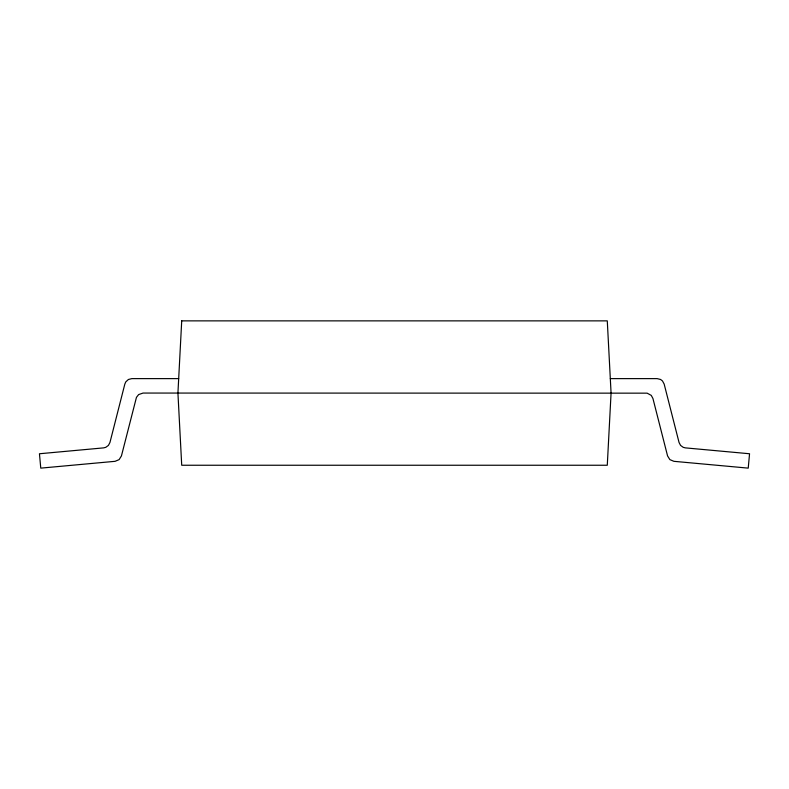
<?xml version="1.0" encoding="UTF-8"?>
<svg xmlns="http://www.w3.org/2000/svg" width="789" height="789" viewBox="0 0 789 789"><rect width="100%" height="100%" fill="white"/><g stroke="black" fill="none" stroke-linecap="round" stroke-linejoin="round"><path stroke-width="1.18" d="M178.689 378.621L131.832 378.621L128.4 379.489L125.796 381.886L124.84 384.056L109.957 442.461L108.438 445.391L105.765 447.333L103.625 447.876L39.45 453.754L40.772 468.133L115.095 461.318L119.129 459.622L121.437 455.914L136.448 397.37L138.627 394.579L143.056 393.06L647.128 393.159L651.25 395.378L652.937 398.494L667.563 455.914L669.871 459.622L673.905 461.318L748.228 468.133L749.55 453.754L685.375 447.876L683.235 447.333L680.562 445.391L679.043 442.461L664.16 384.056L662.474 380.939L660.6 379.489L657.168 378.621L610.311 378.621M181.717 320.867L177.929 393.06L181.717 465.244L607.283 465.244L611.071 393.06L607.283 320.867L181.717 320.867"/></g></svg>
